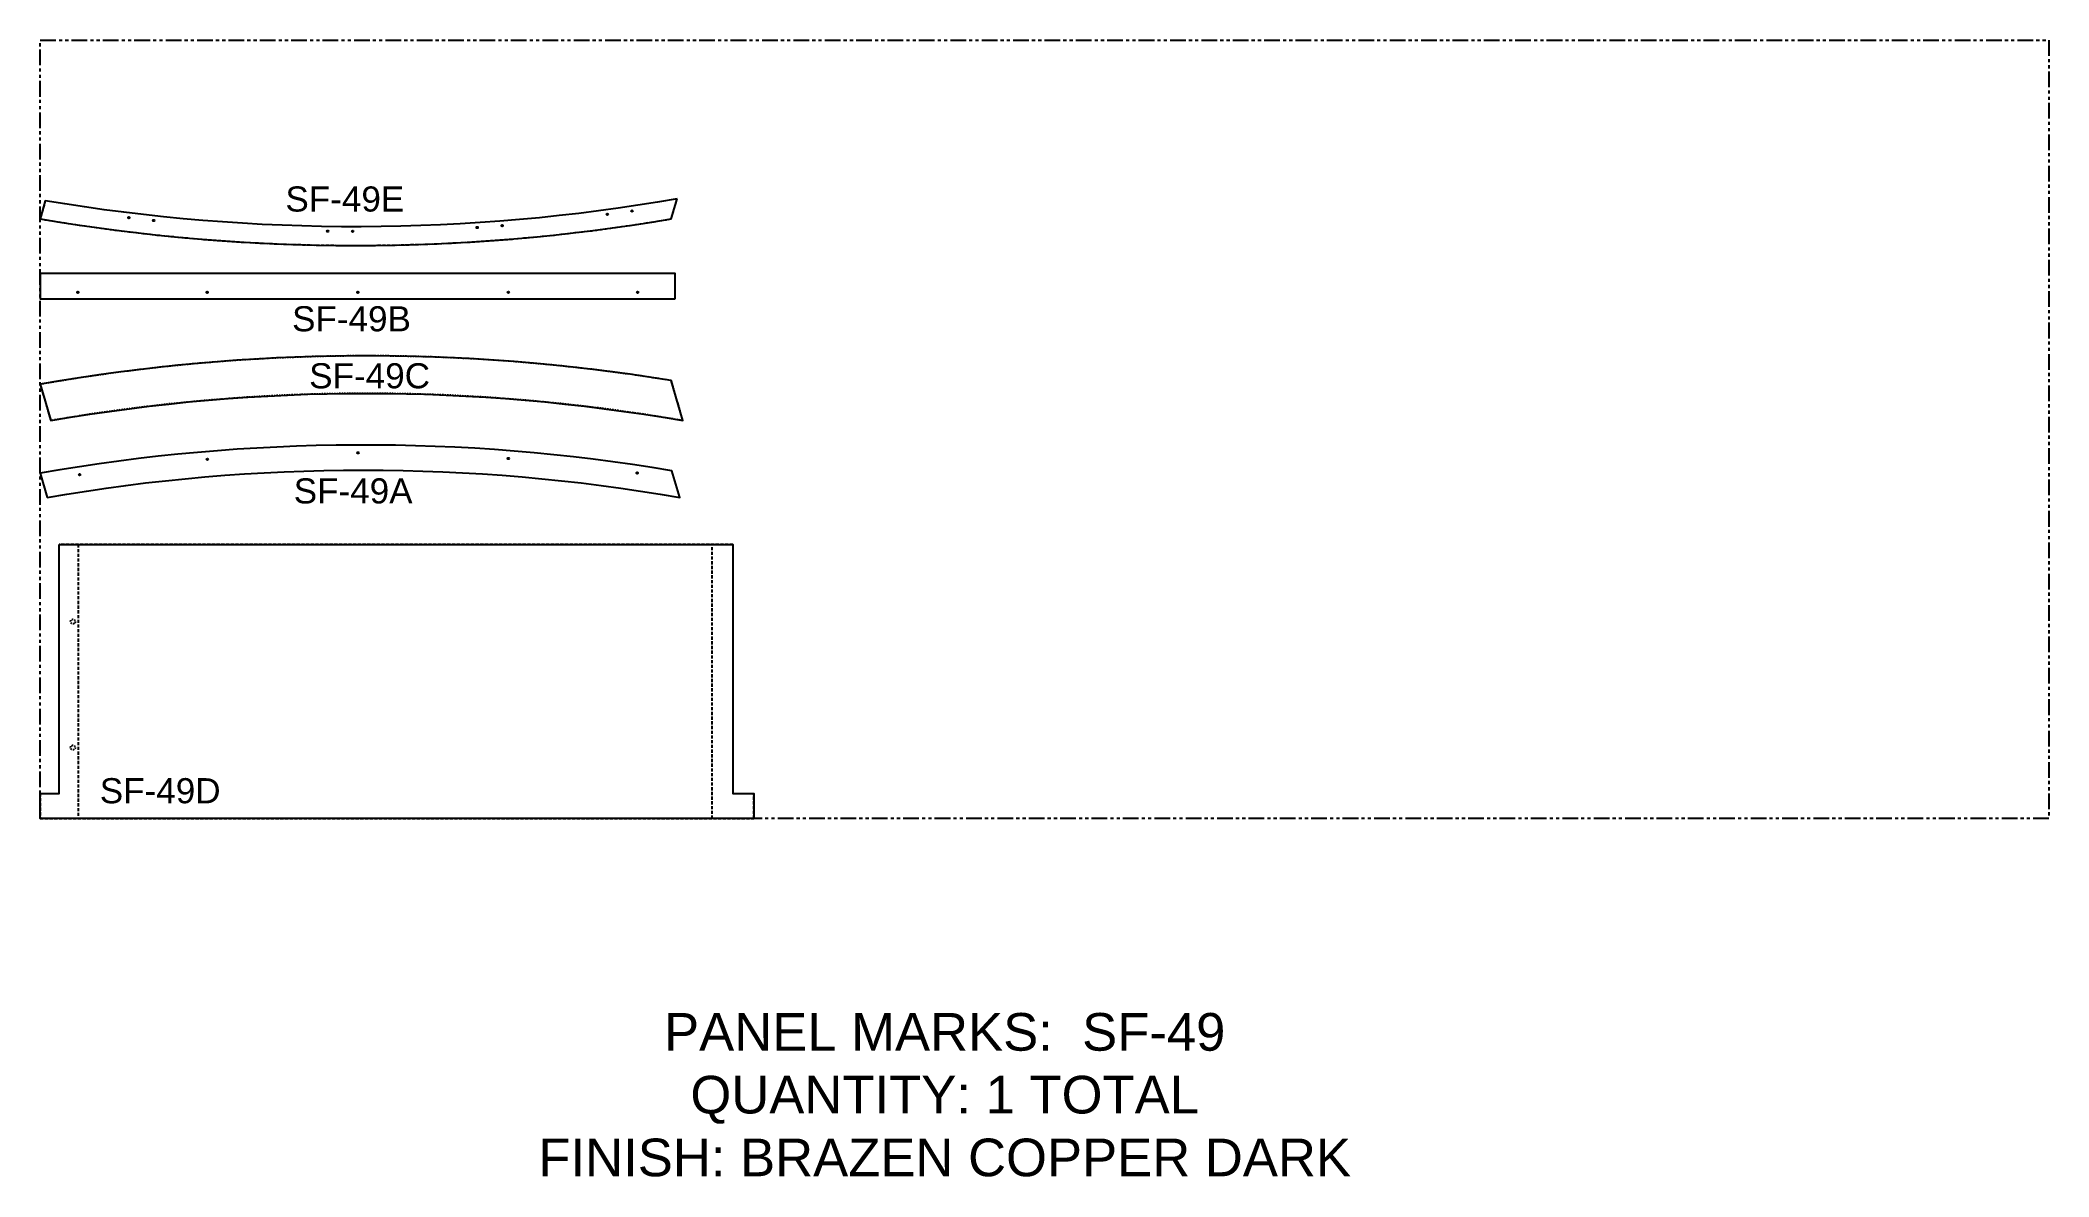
# Model space of a CAD drawing. Header units: inches. Extents: x 0 to 160, y -29 to 62.
import ezdxf

# ---------------------------------------------------------------- set-up
doc = ezdxf.new("R2010")
doc.units = ezdxf.units.IN
doc.header["$MEASUREMENT"] = 0
doc.linetypes.add('HIDDEN', pattern=[0.375, 0.25, -0.125])
doc.linetypes.add('PHANTOM', pattern=[2.5, 1.25, -0.25, 0.25, -0.25, 0.25, -0.25])
for name, color, linetype in [('CUT', 7, 'Continuous'), ('DIMS', 1, 'Continuous'), ('HOLES', 6, 'Continuous'), ('ROUT', 1, 'HIDDEN'), ('SHEET', 5, 'PHANTOM'), ('TEXT', 2, 'PHANTOM'), ('V135', 4, 'HIDDEN'), ('WEEPS', 3, 'HIDDEN')]:
    doc.layers.add(name, color=color, linetype=linetype)
doc.styles.get("Standard").update_dxf_attribs({"font": 'arial.ttf'})

msp = doc.modelspace()

# ---------------------------------------------------------------- linework, layer by layer
at = {"layer": 'CUT', "ltscale": 0.25}
for points in [[(50.73, 49.36, -0.085163), (0.41, 49.21), (0, 47.76, 0.084229), (50.27, 47.76), (50.73, 49.36)], [(0, 34.59), (0.84, 31.7, -0.086118), (51.2, 31.7), (50.27, 34.89, 0.084229), (0, 34.59)]]:
    msp.add_lwpolyline(points, format="xyb", dxfattribs=at)
at = {"layer": 'CUT'}
for points in [[(50.59, 41.41), (50.59, 43.41), (0, 43.41), (0, 41.41)], [(1.51, 21.84), (55.18, 21.84), (55.18, 2), (56.85, 2), (56.85, 0), (0, 0), (0, 2), (1.51, 2)]]:
    msp.add_lwpolyline(points, close=True, dxfattribs=at)
msp.add_lwpolyline([(0.56, 25.58, -0.086564), (50.94, 25.58), (50.32, 27.71, 0.085281), (0, 27.51)], format="xyb", close=True, dxfattribs=at)
at = {"layer": 'HOLES', "ltscale": 0.25}
for centre in [(45.17, 48.12), (47.15, 48.4), (7.06, 47.87), (9.04, 47.64), (22.9, 46.79), (24.9, 46.77), (34.81, 47.08), (36.8, 47.23), (3, 41.91), (13.3, 41.91), (25.3, 41.91), (37.3, 41.91), (47.59, 41.91), (25.31, 29.13), (3.14, 27.4), (13.32, 28.61), (37.3, 28.68), (47.55, 27.52)]:
    msp.add_circle(centre, 0.0625, dxfattribs=at)
at = {"layer": 'ROUT'}
for p, q in [((55.18, 21.84), (1.51, 21.84)), ((53.52, 0), (53.52, 21.84))]:
    msp.add_line(p, q, dxfattribs=at)
msp.add_lwpolyline([(0.41, 49.21), (0, 47.76, 0.084229), (50.27, 47.76), (50.73, 49.36)], format="xyb", dxfattribs=at)
for points in [[(50.59, 41.41), (50.59, 43.41), (0, 43.41), (0, 41.41)], [(0, 2), (0, 0), (56.85, 0), (56.85, 2)]]:
    msp.add_lwpolyline(points, dxfattribs=at)
at = {"layer": 'ROUT', "ltscale": 0.25}
msp.add_lwpolyline([(0, 34.59), (0.84, 31.7, -0.086118), (51.2, 31.7), (50.27, 34.89, 0.084229), (0, 34.59)], format="xyb", dxfattribs=at)
at = {"layer": 'SHEET'}
msp.add_lwpolyline([(0, 62), (160, 62), (160, 0), (0, 0)], close=True, dxfattribs=at)
at = {"layer": 'V135'}
msp.add_line((3.02, 21.84), (3.02, 0), dxfattribs=at)
at = {"layer": 'WEEPS', "ltscale": 0.25}
for centre in [(2.61, 15.69), (2.61, 5.66)]:
    msp.add_circle(centre, 0.188, dxfattribs=at)

# ---------------------------------------------------------------- texts
at = {"layer": 'DIMS', "ltscale": 0.25, "char_height": 2, "attachment_point": 2}
for s, insert in [('SF-49E', (24.27, 50.35, 0)), ('SF-49B', (24.8, 40.81, 0)), ('SF-49C', (26.24, 36.27, 0)), ('SF-49A', (24.93, 27.1, 0)), ('SF-49D', (9.56, 3.22, 0))]:
    msp.add_mtext_dynamic_manual_height_columns(s, width=3.0859, gutter_width=10, heights=[2.07], dxfattribs=dict(at, insert=insert))
at = {"layer": 'TEXT', "insert": (72.05, -22.01), "char_height": 3, "attachment_point": 5}
msp.add_mtext_dynamic_manual_height_columns('PANEL MARKS:  SF-49\\PQUANTITY: 1 TOTAL\\PFINISH: BRAZEN COPPER DARK', width=199.7409, gutter_width=1, heights=[0], dxfattribs=at)

doc.saveas('drawing.dxf')
